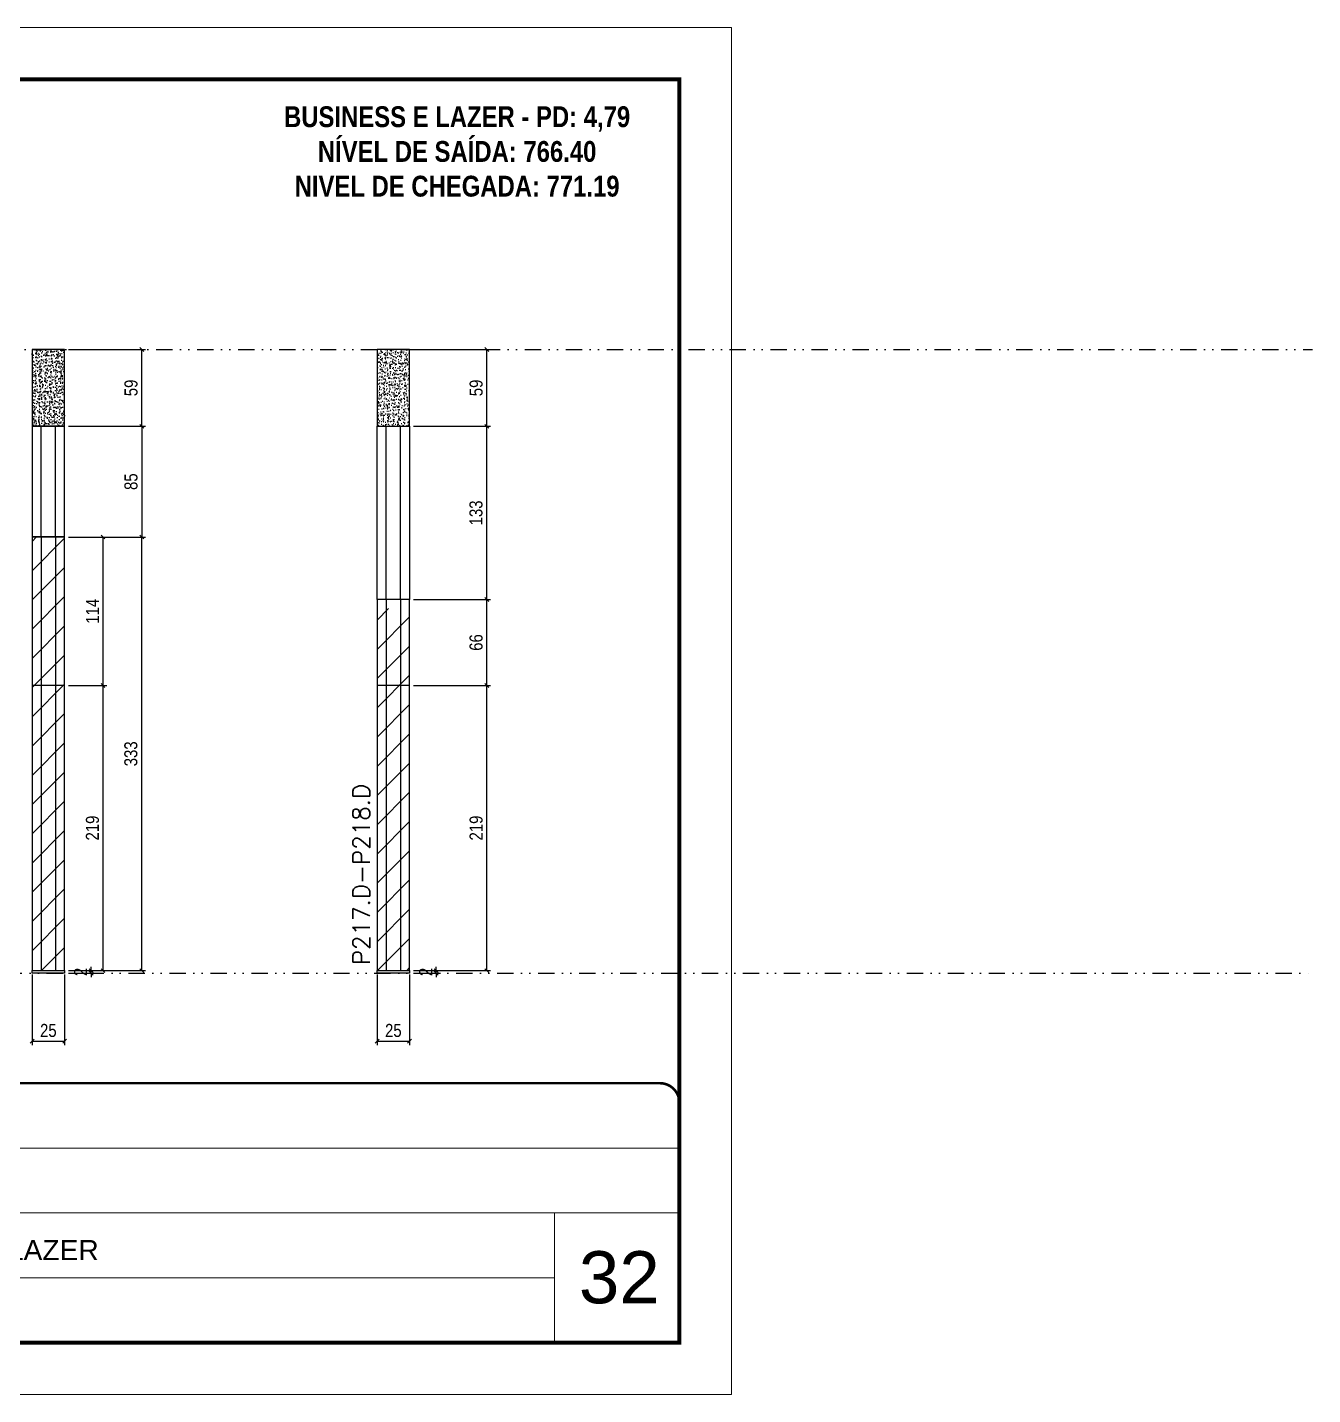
# Model space of a CAD drawing. Extents: x 13379 to 23315, y 867 to 16997.
# Drawn here: x 20126 to 21113, y 7758 to 8808 of the extents above; entities that cross this region are included whole.
import ezdxf

# ---------------------------------------------------------------- set-up
doc = ezdxf.new("R2010")
doc.units = 0
for name, pattern in [('CONTINUO', [0]), ('DASHED', [0.75, 0.5, -0.25]), ('DIVIDE2', [0.625, 0.25, -0.125, 0, -0.125, 0, -0.125])]:
    doc.linetypes.add(name, pattern=pattern)
for name, color, linetype, lineweight in [('CARIMBO', 255, 'Continuous', 9), ('Folhas', 255, 'Continuous', 9), ('Hachura', 251, 'Continuous', 9), ('SARRAFO DE PRESSAO', 251, 'DASHED', 9), ('Texto Seção', 7, 'Continuous', 15)]:
    doc.layers.add(name, color=color, linetype=linetype, lineweight=lineweight)
for name, color, linetype in [('COTA', 241, 'Continuous'), ('NOMENCLATURA', 7, 'Continuous'), ('Nível', 160, 'Continuous'), ('Painéis', 200, 'Continuous'), ('SARR_2.2x7', 40, 'Continuous')]:
    doc.layers.add(name, color=color, linetype=linetype)
doc.styles.add('ARIAL', font='arial.ttf')
doc.styles.add('COTA TECNICA', font='techl___.ttf', dxfattribs={"height": 10})
doc.styles.add('COTA TECNICA-50', font='techl___.ttf', dxfattribs={"height": 10})
doc.styles.add('REGUA-120', font='ROMANS.shx', dxfattribs={"height": 15})
doc.styles.add('ROMANC', font='techb___.ttf', dxfattribs={"height": 2.5})
doc.styles.add('Tecnologia', font='')
doc.styles.get('Tecnologia').set_extended_font_data('Forgotten Futurist')
doc.dimstyles.new('COTA PAINEL-50', dxfattribs={"dimtxt": 10, "dimasz": 3, "dimexe": 3, "dimexo": 3, "dimgap": 3, "dimtad": 1, "dimdec": 1, "dimzin": 12, "dimdsep": 46, "dimtxsty": 'COTA TECNICA-50', "dimblk1": 'OBLIQUE', "dimblk2": 'OBLIQUE', "dimsah": 1, "dimcen": 0.9, "dimclrd": 4, "dimclre": 4, "dimclrt": 240, "dimadec": 1, "dimazin": 3, "dimtfac": 1, "dimtdec": 1, "dimtmove": 0, "dimatfit": 3, "dimfxl": 1, "dimtolj": 1, "dimtzin": 12, "dimarcsym": 0})
doc.dimstyles.new('PAINEL', dxfattribs={"dimtxt": 10, "dimasz": 3, "dimexe": 3, "dimexo": 3, "dimgap": 3, "dimtad": 1, "dimdec": 1, "dimzin": 12, "dimdsep": 46, "dimtxsty": 'COTA TECNICA', "dimblk1": 'OBLIQUE', "dimblk2": 'OBLIQUE', "dimsah": 1, "dimcen": 0.9, "dimclrd": 4, "dimclre": 4, "dimclrt": 240, "dimadec": 1, "dimazin": 3, "dimtfac": 1, "dimtdec": 1, "dimtmove": 0, "dimatfit": 3, "dimfxl": 1, "dimtolj": 1, "dimtzin": 12, "dimarcsym": 0})

# ---------------------------------------------------------------- blocks, each defined once
blk = doc.blocks.new('9999999999')
at = {"color": 30, "linetype": 'CONTINUO'}
for p, q in [((98564.6, 34230.2), (98564.6, 34429.4)), ((98564.6, 34379.6), (99584, 34379.6)), ((98564.6, 34329.8), (99488, 34329.8)), ((99584, 34329.8), (99488, 34329.8)), ((99488, 34329.8), (99488, 34230.2)), ((98564.6, 34280), (99488, 34280))]:
    blk.add_line(p, q, dxfattribs=at)
at = {"color": 30, "linetype": 'CONTINUO', "const_width": 2}
blk.add_lwpolyline([(99584, 34230.2), (99584, 34414.4, 0.414214), (99569, 34429.4), (98229, 34429.4, 0.414214), (98214, 34414.4), (98214, 34245.2, 0.414214), (98229, 34230.2), (99584, 34230.2)], format="xyb", dxfattribs=at)
at = {"layer": 'Folhas'}
blk.add_lwpolyline([(98139, 34190.2), (99624, 34190.2), (99624, 35240.2), (98139, 35240.2)], close=True, dxfattribs=at)
at = {"layer": 'Folhas', "color": 30, "const_width": 3}
blk.add_lwpolyline([(98214, 34230.2), (99584, 34230.2), (99584, 35200.2), (98214, 35200.2)], close=True, dxfattribs=at)
at = {"color": 7, "linetype": 'Continuous', "ltscale": 5, "style": 'ARIAL'}
for s, height, p in [('SCHWARTZ', 15.48, (98837.7, 34393.1)), ('GWT', 15.48, (98837.7, 34343.3)), ('BUSINESS CENTER E LAZER', 15.483, (98837.7, 34293.5)), ('NOVA SISTEMAS CONSTRUTIVOS', 11.059, (98263.2, 34267.2)), ('PILARES', 15.48, (98837.7, 34243.7))]:
    blk.add_text(s, height=height, dxfattribs=at).set_placement(p)
at = {"layer": 'Folhas', "color": 7, "style": 'Tecnologia', "width": 1.5}
for s, p in [('CLIENTE:', (98573.7, 34397.2)), ('OBRA:', (98573.7, 34347.3)), ('PAVIMENTO:', (98573.7, 34297.5)), ('PROJETO:', (98573.7, 34247.7))]:
    blk.add_text(s, height=14, dxfattribs=at).set_placement(p)
blk = doc.blocks.new('_Oblique')
at = {"color": 0, "linetype": 'ByBlock', "lineweight": -2}
blk.add_line((-0.5, -0.5), (0.5, 0.5), dxfattribs=at)
blk = doc.blocks.new('*D1068')
at = {"layer": 'COTA', "color": 4, "lineweight": -2, "transparency": 16777216}
for p, q in [((20157.5, 8561.1), (20216.7, 8561.1)), ((20213.7, 8502.1), (20213.7, 8561.1)), ((20157.5, 8502.1), (20216.7, 8502.1))]:
    blk.add_line(p, q, dxfattribs=at)
at = {"layer": 'Defpoints', "color": 0, "transparency": 16777216}
for p in [(20154.5, 8561.1), (20213.7, 8561.1), (20154.5, 8502.1)]:
    blk.add_point(p, dxfattribs=at)
at = {"layer": 'COTA', "color": 4, "lineweight": -2, "transparency": 16777216, "xscale": 3, "yscale": 3, "zscale": 3}
for p, rotation in [((20213.7, 8561.1), 90), ((20213.7, 8502.1), 270)]:
    blk.add_blockref('_Oblique', p, dxfattribs=dict(at, rotation=rotation))
at = {"layer": 'COTA', "color": 240, "transparency": 16777216, "insert": (20205.5, 8531.6), "char_height": 10, "attachment_point": 5, "rotation": 90, "style": 'COTA TECNICA'}
blk.add_mtext('\\A1;59', dxfattribs=at)
blk = doc.blocks.new('*D1069')
at = {"layer": 'COTA', "color": 4, "lineweight": -2, "transparency": 16777216}
for p, q in [((20129.5, 8081.1), (20129.5, 8027)), ((20154.5, 8081.1), (20154.5, 8027)), ((20129.5, 8030), (20154.5, 8030))]:
    blk.add_line(p, q, dxfattribs=at)
at = {"layer": 'Defpoints', "color": 0, "transparency": 16777216}
for p in [(20129.5, 8084.1), (20154.5, 8084.1), (20154.5, 8030)]:
    blk.add_point(p, dxfattribs=at)
at = {"layer": 'COTA', "color": 4, "lineweight": -2, "transparency": 16777216, "xscale": 3, "yscale": 3, "zscale": 3, "rotation": 180}
blk.add_blockref('_Oblique', (20129.5, 8030), dxfattribs=at)
at = {"layer": 'COTA', "color": 4, "lineweight": -2, "transparency": 16777216, "xscale": 3, "yscale": 3, "zscale": 3}
blk.add_blockref('_Oblique', (20154.5, 8030), dxfattribs=at)
at = {"layer": 'COTA', "color": 240, "transparency": 16777216, "insert": (20142, 8038.1), "char_height": 10, "attachment_point": 5, "style": 'COTA TECNICA'}
blk.add_mtext('\\A1;25', dxfattribs=at)
blk = doc.blocks.new('*D1070')
at = {"layer": 'COTA', "color": 4, "lineweight": -2, "transparency": 16777216}
for p, q in [((20157.5, 8303.1), (20187, 8303.1)), ((20184, 8084.1), (20184, 8303.1)), ((20157.5, 8084.1), (20187, 8084.1))]:
    blk.add_line(p, q, dxfattribs=at)
at = {"layer": 'Defpoints', "color": 0, "transparency": 16777216}
for p in [(20154.5, 8303.1), (20184, 8303.1), (20154.5, 8084.1)]:
    blk.add_point(p, dxfattribs=at)
at = {"layer": 'COTA', "color": 4, "lineweight": -2, "transparency": 16777216, "xscale": 3, "yscale": 3, "zscale": 3}
for p, rotation in [((20184, 8303.1), 90), ((20184, 8084.1), 270)]:
    blk.add_blockref('_Oblique', p, dxfattribs=dict(at, rotation=rotation))
at = {"layer": 'COTA', "color": 240, "transparency": 16777216, "insert": (20175.9, 8193.6), "char_height": 10, "attachment_point": 5, "rotation": 90, "style": 'COTA TECNICA'}
blk.add_mtext('\\A1;219', dxfattribs=at)
blk = doc.blocks.new('*D1071')
at = {"layer": 'COTA', "color": 4, "lineweight": -2, "transparency": 16777216}
for p, q in [((20157.5, 8417.1), (20187, 8417.1)), ((20184, 8303.1), (20184, 8417.1)), ((20157.5, 8303.1), (20187, 8303.1))]:
    blk.add_line(p, q, dxfattribs=at)
at = {"layer": 'Defpoints', "color": 0, "transparency": 16777216}
for p in [(20154.5, 8417.1), (20184, 8417.1), (20154.5, 8303.1)]:
    blk.add_point(p, dxfattribs=at)
at = {"layer": 'COTA', "color": 4, "lineweight": -2, "transparency": 16777216, "xscale": 3, "yscale": 3, "zscale": 3}
for p, rotation in [((20184, 8417.1), 90), ((20184, 8303.1), 270)]:
    blk.add_blockref('_Oblique', p, dxfattribs=dict(at, rotation=rotation))
at = {"layer": 'COTA', "color": 240, "transparency": 16777216, "insert": (20175.9, 8360.1), "char_height": 10, "attachment_point": 5, "rotation": 90, "style": 'COTA TECNICA'}
blk.add_mtext('\\A1;114', dxfattribs=at)
blk = doc.blocks.new('*D1072')
at = {"layer": 'COTA', "color": 4, "lineweight": -2, "transparency": 16777216}
for p, q in [((20157.5, 8417.1), (20216.7, 8417.1)), ((20213.7, 8084.1), (20213.7, 8417.1)), ((20157.5, 8084.1), (20216.7, 8084.1))]:
    blk.add_line(p, q, dxfattribs=at)
at = {"layer": 'Defpoints', "color": 0, "transparency": 16777216}
for p in [(20154.5, 8417.1), (20213.7, 8417.1), (20154.5, 8084.1)]:
    blk.add_point(p, dxfattribs=at)
at = {"layer": 'COTA', "color": 4, "lineweight": -2, "transparency": 16777216, "xscale": 3, "yscale": 3, "zscale": 3}
for p, rotation in [((20213.7, 8417.1), 90), ((20213.7, 8084.1), 270)]:
    blk.add_blockref('_Oblique', p, dxfattribs=dict(at, rotation=rotation))
at = {"layer": 'COTA', "color": 240, "transparency": 16777216, "insert": (20205.4, 8250.6), "char_height": 10, "attachment_point": 5, "rotation": 90, "style": 'COTA TECNICA'}
blk.add_mtext('\\A1;333', dxfattribs=at)
blk = doc.blocks.new('*D1073')
at = {"layer": 'COTA', "color": 4, "lineweight": -2, "transparency": 16777216}
for p, q in [((20174.8, 8084.1), (20174.8, 8087.1)), ((20157.5, 8084.1), (20177.8, 8084.1)), ((20157.5, 8082.1), (20177.8, 8082.1)), ((20174.8, 8082.1), (20174.8, 8084.1)), ((20174.8, 8082.1), (20174.8, 8079.1))]:
    blk.add_line(p, q, dxfattribs=at)
at = {"layer": 'Defpoints', "color": 0, "transparency": 16777216}
for p in [(20154.5, 8084.1), (20154.5, 8082.1), (20174.8, 8084.1)]:
    blk.add_point(p, dxfattribs=at)
at = {"layer": 'COTA', "color": 4, "lineweight": -2, "transparency": 16777216, "xscale": 3, "yscale": 3, "zscale": 3}
for p, rotation in [((20174.8, 8084.1), 270), ((20174.8, 8082.1), 90)]:
    blk.add_blockref('_Oblique', p, dxfattribs=dict(at, rotation=rotation))
at = {"layer": 'COTA', "color": 240, "transparency": 16777216, "insert": (20166.8, 8083.1), "char_height": 10, "attachment_point": 5, "rotation": 90, "style": 'COTA TECNICA-50'}
blk.add_mtext('\\A1;2', dxfattribs=at)
blk = doc.blocks.new('*D1074')
at = {"layer": 'COTA', "color": 4, "lineweight": -2, "transparency": 16777216}
for p, q in [((20422.4, 8561.1), (20481.6, 8561.1)), ((20478.6, 8502.1), (20478.6, 8561.1)), ((20422.4, 8502.1), (20481.6, 8502.1))]:
    blk.add_line(p, q, dxfattribs=at)
at = {"layer": 'Defpoints', "color": 0, "transparency": 16777216}
for p in [(20419.4, 8561.1), (20478.6, 8561.1), (20419.4, 8502.1)]:
    blk.add_point(p, dxfattribs=at)
at = {"layer": 'COTA', "color": 4, "lineweight": -2, "transparency": 16777216, "xscale": 3, "yscale": 3, "zscale": 3}
for p, rotation in [((20478.6, 8561.1), 90), ((20478.6, 8502.1), 270)]:
    blk.add_blockref('_Oblique', p, dxfattribs=dict(at, rotation=rotation))
at = {"layer": 'COTA', "color": 240, "transparency": 16777216, "insert": (20470.5, 8531.6), "char_height": 10, "attachment_point": 5, "rotation": 90, "style": 'COTA TECNICA'}
blk.add_mtext('\\A1;59', dxfattribs=at)
blk = doc.blocks.new('*D1075')
at = {"layer": 'COTA', "color": 4, "lineweight": -2, "transparency": 16777216}
for p, q in [((20394.4, 8081.1), (20394.4, 8027)), ((20419.4, 8081.1), (20419.4, 8027)), ((20394.4, 8030), (20419.4, 8030))]:
    blk.add_line(p, q, dxfattribs=at)
at = {"layer": 'Defpoints', "color": 0, "transparency": 16777216}
for p in [(20394.4, 8084.1), (20419.4, 8084.1), (20419.4, 8030)]:
    blk.add_point(p, dxfattribs=at)
at = {"layer": 'COTA', "color": 4, "lineweight": -2, "transparency": 16777216, "xscale": 3, "yscale": 3, "zscale": 3, "rotation": 180}
blk.add_blockref('_Oblique', (20394.4, 8030), dxfattribs=at)
at = {"layer": 'COTA', "color": 4, "lineweight": -2, "transparency": 16777216, "xscale": 3, "yscale": 3, "zscale": 3}
blk.add_blockref('_Oblique', (20419.4, 8030), dxfattribs=at)
at = {"layer": 'COTA', "color": 240, "transparency": 16777216, "insert": (20406.9, 8038.1), "char_height": 10, "attachment_point": 5, "style": 'COTA TECNICA'}
blk.add_mtext('\\A1;25', dxfattribs=at)
blk = doc.blocks.new('*D1076')
at = {"layer": 'COTA', "color": 4, "lineweight": -2, "transparency": 16777216}
for p, q in [((20422.4, 8303.1), (20481.6, 8303.1)), ((20478.6, 8084.1), (20478.6, 8303.1)), ((20422.4, 8084.1), (20481.6, 8084.1))]:
    blk.add_line(p, q, dxfattribs=at)
at = {"layer": 'Defpoints', "color": 0, "transparency": 16777216}
for p in [(20419.4, 8303.1), (20478.6, 8303.1), (20419.4, 8084.1)]:
    blk.add_point(p, dxfattribs=at)
at = {"layer": 'COTA', "color": 4, "lineweight": -2, "transparency": 16777216, "xscale": 3, "yscale": 3, "zscale": 3}
for p, rotation in [((20478.6, 8303.1), 90), ((20478.6, 8084.1), 270)]:
    blk.add_blockref('_Oblique', p, dxfattribs=dict(at, rotation=rotation))
at = {"layer": 'COTA', "color": 240, "transparency": 16777216, "insert": (20470.5, 8193.6), "char_height": 10, "attachment_point": 5, "rotation": 90, "style": 'COTA TECNICA'}
blk.add_mtext('\\A1;219', dxfattribs=at)
blk = doc.blocks.new('*D1077')
at = {"layer": 'COTA', "color": 4, "lineweight": -2, "transparency": 16777216}
for p, q in [((20422.4, 8369.1), (20481.6, 8369.1)), ((20478.6, 8303.1), (20478.6, 8369.1)), ((20422.4, 8303.1), (20481.6, 8303.1))]:
    blk.add_line(p, q, dxfattribs=at)
at = {"layer": 'Defpoints', "color": 0, "transparency": 16777216}
for p in [(20419.4, 8369.1), (20478.6, 8369.1), (20419.4, 8303.1)]:
    blk.add_point(p, dxfattribs=at)
at = {"layer": 'COTA', "color": 4, "lineweight": -2, "transparency": 16777216, "xscale": 3, "yscale": 3, "zscale": 3}
for p, rotation in [((20478.6, 8369.1), 90), ((20478.6, 8303.1), 270)]:
    blk.add_blockref('_Oblique', p, dxfattribs=dict(at, rotation=rotation))
at = {"layer": 'COTA', "color": 240, "transparency": 16777216, "insert": (20470.5, 8336.1), "char_height": 10, "attachment_point": 5, "rotation": 90, "style": 'COTA TECNICA'}
blk.add_mtext('\\A1;66', dxfattribs=at)
blk = doc.blocks.new('*D1078')
at = {"layer": 'COTA', "color": 4, "lineweight": -2, "transparency": 16777216}
for p, q in [((20439.8, 8084.1), (20439.8, 8087.1)), ((20422.4, 8084.1), (20442.8, 8084.1)), ((20422.4, 8082.1), (20442.8, 8082.1)), ((20439.8, 8082.1), (20439.8, 8084.1)), ((20439.8, 8082.1), (20439.8, 8079.1))]:
    blk.add_line(p, q, dxfattribs=at)
at = {"layer": 'Defpoints', "color": 0, "transparency": 16777216}
for p in [(20419.4, 8084.1), (20419.4, 8082.1), (20439.8, 8084.1)]:
    blk.add_point(p, dxfattribs=at)
at = {"layer": 'COTA', "color": 4, "lineweight": -2, "transparency": 16777216, "xscale": 3, "yscale": 3, "zscale": 3}
for p, rotation in [((20439.8, 8084.1), 270), ((20439.8, 8082.1), 90)]:
    blk.add_blockref('_Oblique', p, dxfattribs=dict(at, rotation=rotation))
at = {"layer": 'COTA', "color": 240, "transparency": 16777216, "insert": (20431.8, 8083.1), "char_height": 10, "attachment_point": 5, "rotation": 90, "style": 'COTA TECNICA-50'}
blk.add_mtext('\\A1;2', dxfattribs=at)
blk = doc.blocks.new('*D1085')
at = {"layer": 'COTA', "color": 4, "linetype": 'ByBlock', "lineweight": -2, "transparency": 16777216}
for p, q in [((20422.4, 8502.1), (20481.6, 8502.1)), ((20478.6, 8369.1), (20478.6, 8502.1)), ((20422.4, 8369.1), (20481.6, 8369.1))]:
    blk.add_line(p, q, dxfattribs=at)
at = {"layer": 'Defpoints', "color": 0, "linetype": 'ByBlock', "transparency": 16777216}
for p in [(20419.4, 8502.1), (20478.6, 8502.1), (20419.4, 8369.1)]:
    blk.add_point(p, dxfattribs=at)
at = {"layer": 'COTA', "color": 4, "linetype": 'ByBlock', "lineweight": -2, "transparency": 16777216, "xscale": 3, "yscale": 3, "zscale": 3}
for p, rotation in [((20478.6, 8502.1), 90), ((20478.6, 8369.1), 270)]:
    blk.add_blockref('_Oblique', p, dxfattribs=dict(at, rotation=rotation))
at = {"layer": 'COTA', "color": 240, "linetype": 'ByBlock', "transparency": 16777216, "insert": (20470.4, 8435.6), "char_height": 10, "attachment_point": 5, "rotation": 90, "style": 'COTA TECNICA'}
blk.add_mtext('\\A1;133', dxfattribs=at)
blk = doc.blocks.new('*D1086')
at = {"layer": 'COTA', "color": 4, "lineweight": -2, "transparency": 16777216}
for p, q in [((20157.5, 8502.1), (20216.7, 8502.1)), ((20213.7, 8502.1), (20213.7, 8417.1)), ((20157.5, 8417.1), (20216.7, 8417.1))]:
    blk.add_line(p, q, dxfattribs=at)
at = {"layer": 'Defpoints', "color": 0, "transparency": 16777216}
for p in [(20154.5, 8502.1), (20154.5, 8417.1), (20213.7, 8417.1)]:
    blk.add_point(p, dxfattribs=at)
at = {"layer": 'COTA', "color": 4, "lineweight": -2, "transparency": 16777216, "xscale": 3, "yscale": 3, "zscale": 3}
for p, rotation in [((20213.7, 8502.1), 90), ((20213.7, 8417.1), 270)]:
    blk.add_blockref('_Oblique', p, dxfattribs=dict(at, rotation=rotation))
at = {"layer": 'COTA', "color": 240, "transparency": 16777216, "insert": (20205.5, 8459.6), "char_height": 10, "attachment_point": 5, "rotation": 90, "style": 'COTA TECNICA'}
blk.add_mtext('\\A1;85', dxfattribs=at)

msp = doc.modelspace()

# ---------------------------------------------------------------- hatches: boundary and pattern name
at = {"layer": 'COTA'}
h = msp.add_hatch(dxfattribs=at)
h.set_pattern_fill('AR-CONC', color=256, scale=0.03)
h.set_pattern_definition([(50, (1500.741, -14), (5.4655401, -0.4781726), [0.5715, -6.2865]), (355, (1500.741, -14), (-1.0573026, 5.7317054), [0.4572, -5.0292175]), (100.451445, (1501.1964, -14.04), (4.4082374, 5.2535326), [0.4857003, -5.3427073]), (46.1842, (1500.741, -12.476), (8.1323712, -1.2612698), [0.85725, -9.42975]), (96.635558, (1501.4186, -12.581), (7.122124, 7.4227837), [0.7285507, -8.0140682]), (351.18415, (1500.741, -12.476), (7.122124, 7.4227837), [0.685799, -7.543792]), (21, (1501.503, -12.857), (4.5484317, -3.0679559), [0.5715, -6.2865]), (326, (1501.503, -12.857), (1.8540609, 5.525639), [0.4572, -5.0292]), (71.451445, (1501.882, -13.1127), (6.4024926, 2.457683), [0.4857003, -5.3426981]), (37.5, (1500.7409, -14), (0.0926581, 2.53665117), [0, -4.96824, 0, -5.1054, 0, -5.04825]), (7.5, (1500.741, -14), (2.00458988, 3.00541724), [0, -2.91084, 0, -4.85394, 0, -1.92405]), (327.5, (1499.0416, -14), (4.06771786, -0.17186232), [0, -1.905, 0, -5.9436, 0, -7.8867]), (317.5, (1498.2796, -14), (4.44387544, 0.76279473), [0, -2.4765, 0, -3.94716, 0, -5.6007])])
h.paths.add_polyline_path([(20154.47, 8561.14), (20129.47, 8561.14), (20129.47, 8502.14), (20154.47, 8502.14)])
at = {"layer": 'COTA', "linetype": 'ByBlock'}
h = msp.add_hatch(dxfattribs=at)
h.set_pattern_fill('AR-CONC', color=256, scale=0.03)
h.set_pattern_definition([(50, (-114649.784, -20602.2684), (5.46554007, -0.47817257), [0.5715, -6.2865]), (355, (-114649.784, -20602.2684), (-1.05730264, 5.73170536), [0.4572, -5.02921753]), (100.4514447, (-114649.3285, -20602.308), (4.40823741, 5.25353256), [0.48570026, -5.34270734]), (46.1842, (-114649.784, -20600.7444), (8.13237123, -1.26126984), [0.85725, -9.42975]), (96.6355576, (-114649.106, -20600.8495), (7.122124, 7.42278374), [0.7285507, -8.01406824]), (351.184151, (-114649.784, -20600.744), (7.122124, 7.42278374), [0.685799, -7.54379196]), (21, (-114649.022, -20601.1254), (4.54843174, -3.06795595), [0.5715, -6.2865]), (326, (-114649.022, -20601.1254), (1.85406085, 5.52563898), [0.4572, -5.0292]), (71.451445, (-114648.643, -20601.381), (6.40249258, 2.45768307), [0.48570026, -5.34269813]), (37.5, (-114649.784, -20602.2684), (0.092658098, 2.536651166), [0, -4.96824, 0, -5.1054, 0, -5.04825]), (7.5, (-114649.784, -20602.2684), (2.004589875, 3.005417245), [0, -2.91084, 0, -4.85394, 0, -1.92405]), (327.5, (-114651.4832, -20602.2684), (4.067717855, -0.17186232), [0, -1.905, 0, -5.9436, 0, -7.8867]), (317.5, (-114652.2452, -20602.2684), (4.44387544, 0.76279473), [0, -2.4765, 0, -3.94716, 0, -5.6007])])
h.paths.add_polyline_path([(20419.42, 8561.14), (20394.42, 8561.14), (20394.42, 8502.14), (20419.42, 8502.14)])
at = {"layer": 'Hachura', "linetype": 'ByBlock'}
h = msp.add_hatch(dxfattribs=at)
h.set_pattern_fill('ANSI31', color=256, scale=5)
h.set_pattern_definition([(45, (1500.741, 0), (-11.22532, 11.22532), [])])
h.paths.add_polyline_path([(20154.47, 8303.14), (20147.47, 8303.14), (20147.47, 8084.14), (20154.47, 8084.14)])
h.paths.add_polyline_path([(20136.47, 8303.14), (20129.47, 8303.14), (20129.47, 8084.14), (20136.47, 8084.14)])
h.paths.add_polyline_path([(20147.47, 8303.14), (20136.47, 8303.14), (20136.47, 8084.14), (20147.47, 8084.14)])
h.paths.add_polyline_path([(20147.47, 8417.14), (20136.47, 8417.14), (20136.47, 8303.14), (20147.47, 8303.14)])
h.paths.add_polyline_path([(20154.47, 8417.14), (20147.47, 8417.14), (20147.47, 8303.14), (20154.47, 8303.14)])
h.paths.add_polyline_path([(20136.47, 8417.14), (20129.47, 8417.14), (20129.47, 8303.14), (20136.47, 8303.14)])
h = msp.add_hatch(dxfattribs=at)
h.set_pattern_fill('ANSI31', color=256, scale=5)
h.set_pattern_definition([(45, (1556.717, 0), (-11.22532, 11.22532), [])])
h.paths.add_polyline_path([(20412.42, 8303.14), (20401.42, 8303.14), (20401.42, 8084.14), (20412.42, 8084.14)])
h.paths.add_polyline_path([(20412.42, 8362.14), (20401.42, 8362.14), (20401.42, 8303.14), (20412.42, 8303.14)])
h.paths.add_polyline_path([(20401.42, 8362.14), (20394.42, 8362.14), (20394.42, 8303.14), (20401.42, 8303.14)])
h.paths.add_polyline_path([(20401.42, 8303.14), (20394.42, 8303.14), (20394.42, 8084.14), (20401.42, 8084.14)])
h.paths.add_polyline_path([(20419.42, 8303.14), (20412.42, 8303.14), (20412.42, 8084.14), (20419.42, 8084.14)])
h.paths.add_polyline_path([(20419.42, 8362.14), (20412.42, 8362.14), (20412.42, 8303.14), (20419.42, 8303.14)])

# ---------------------------------------------------------------- linework, layer by layer
at = {"layer": 'COTA', "linetype": 'ByBlock'}
for points in [[(20129.47, 8502.14), (20154.47, 8502.14), (20154.47, 8561.14), (20129.47, 8561.14)], [(20394.42, 8502.14), (20419.42, 8502.14), (20419.42, 8561.14), (20394.42, 8561.14)]]:
    msp.add_lwpolyline(points, close=True, dxfattribs=at)
at = {"layer": 'Nível', "color": 4, "linetype": 'DIVIDE2', "ltscale": 50}
for p, q in [((17583, 8561.14), (21112.79, 8561.14)), ((13378.94, 8082.14), (21112.79, 8082.14))]:
    msp.add_line(p, q, dxfattribs=at)
at = {"layer": 'Painéis'}
for p, q in [((20154.47, 8303.14), (20129.47, 8303.14)), ((20419.42, 8303.14), (20394.42, 8303.14))]:
    msp.add_line(p, q, dxfattribs=at)
for points in [[(20129.47, 8417.14), (20154.47, 8417.14), (20154.47, 8502.14), (20129.47, 8502.14)], [(20394.42, 8502.14), (20419.42, 8502.14), (20419.42, 8369.14), (20394.42, 8369.14)], [(20129.47, 8084.14), (20154.47, 8084.14), (20154.47, 8417.14), (20129.47, 8417.14)], [(20394.42, 8084.14), (20419.42, 8084.14), (20419.42, 8369.14), (20394.42, 8369.14)], [(20129.47, 8084.14), (20154.47, 8084.14), (20154.47, 8082.14), (20129.47, 8082.14)], [(20394.42, 8084.14), (20419.42, 8084.14), (20419.42, 8082.14), (20394.42, 8082.14)]]:
    msp.add_lwpolyline(points, close=True, dxfattribs=at)
at = {"layer": 'SARR_2.2x7'}
for p, q in [((20136.47, 8417.14), (20136.47, 8502.14)), ((20147.47, 8417.14), (20147.47, 8502.14)), ((20401.42, 8369.14), (20401.42, 8502.14)), ((20412.42, 8369.14), (20412.42, 8502.14)), ((20136.47, 8417.14), (20136.47, 8084.14)), ((20147.47, 8417.14), (20147.47, 8084.14)), ((20401.42, 8369.14), (20401.42, 8084.14)), ((20412.42, 8369.14), (20412.42, 8084.14))]:
    msp.add_line(p, q, dxfattribs=at)

# ---------------------------------------------------------------- block references
at = {"layer": 'SARRAFO DE PRESSAO', "color": 6, "linetype": 'ByBlock'}
msp.add_blockref('9999999999', (-78957.48, -26431.71), dxfattribs=at)

# ---------------------------------------------------------------- texts
at = {"layer": 'CARIMBO', "style": 'ARIAL'}
msp.add_text('32', height=40, dxfattribs=at).set_placement((20549.36, 7828.64))
at = {"layer": 'NOMENCLATURA', "color": 2, "insert": (20455.88, 8774.55), "char_height": 16, "attachment_point": 2, "style": 'ROMANC'}
msp.add_mtext_dynamic_manual_height_columns('\\PBUSINESS E LAZER - PD: 4,79\\PNÍVEL DE SAÍDA: 766.40\\PNIVEL DE CHEGADA: 771.19', width=376.0554, gutter_width=1, heights=[0], dxfattribs=at)
at = {"layer": 'Texto Seção', "insert": (20375.74, 8088.29), "char_height": 13, "width": 292.3299, "attachment_point": 1, "rotation": 90, "style": 'REGUA-120'}
msp.add_mtext('P217.D-P218.D', dxfattribs=at)

# ---------------------------------------------------------------- dimensions: what is measured, and where the dimension line sits
at = {"layer": 'COTA'}
for base, p1, p2, picture, middle in [((20213.65, 8561.14), (20154.47, 8502.14), (20154.47, 8561.14), '*D1068', (20205.51, 8531.64)), ((20478.6, 8561.14), (20419.42, 8502.14), (20419.42, 8561.14), '*D1074', (20470.46, 8531.64)), ((20183.99, 8417.14), (20154.47, 8303.14), (20154.47, 8417.14), '*D1071', (20175.92, 8360.14)), ((20213.65, 8417.14), (20154.47, 8084.14), (20154.47, 8417.14), '*D1072', (20205.43, 8250.64)), ((20478.6, 8369.14), (20419.42, 8303.14), (20419.42, 8369.14), '*D1077', (20470.5, 8336.14)), ((20183.99, 8303.14), (20154.47, 8084.14), (20154.47, 8303.14), '*D1070', (20175.9, 8193.64)), ((20478.6, 8303.14), (20419.42, 8084.14), (20419.42, 8303.14), '*D1076', (20470.51, 8193.64))]:
    dim = msp.add_linear_dim(base=base, p1=p1, p2=p2, angle=90, dimstyle='PAINEL', override={"dimarcsym": 2}, dxfattribs=at)
    dim.commit()
    dim.dimension.update_dxf_attribs({"geometry": picture, "text_midpoint": middle})
dim = msp.add_linear_dim(base=(20213.65, 8417.14), p1=(20154.47, 8502.14), p2=(20154.47, 8417.14), angle=90, dimstyle='PAINEL', dxfattribs=at)
dim.commit()
dim.dimension.update_dxf_attribs({"geometry": '*D1086', "text_midpoint": (20205.52, 8459.64)})
at = {"layer": 'COTA', "linetype": 'ByBlock'}
dim = msp.add_linear_dim(base=(20478.6, 8502.14), p1=(20419.42, 8369.14), p2=(20419.42, 8502.14), angle=90, dimstyle='PAINEL', dxfattribs=at)
dim.commit()
dim.dimension.update_dxf_attribs({"geometry": '*D1085', "text_midpoint": (20470.38, 8435.64)})
at = {"layer": 'COTA'}
for base, p1, p2, picture, middle in [((20174.82, 8084.14), (20154.47, 8082.14), (20154.47, 8084.14), '*D1073', (20174.82, 8083.14)), ((20439.77, 8084.14), (20419.42, 8082.14), (20419.42, 8084.14), '*D1078', (20439.77, 8083.14))]:
    dim = msp.add_linear_dim(base=base, p1=p1, p2=p2, angle=90, dimstyle='COTA PAINEL-50', dxfattribs=at)
    dim.commit()
    dim.dimension.update_dxf_attribs({"geometry": picture, "text_midpoint": middle, "dimtype": 160})
for base, p1, p2, picture, middle in [((20154.47, 8029.97), (20129.47, 8084.14), (20154.47, 8084.14), '*D1069', (20141.97, 8038.08)), ((20419.42, 8029.97), (20394.42, 8084.14), (20419.42, 8084.14), '*D1075', (20406.92, 8038.08))]:
    dim = msp.add_linear_dim(base=base, p1=p1, p2=p2, dimstyle='PAINEL', override={"dimarcsym": 2}, dxfattribs=at)
    dim.commit()
    dim.dimension.update_dxf_attribs({"geometry": picture, "text_midpoint": middle})

doc.saveas('drawing.dxf')
